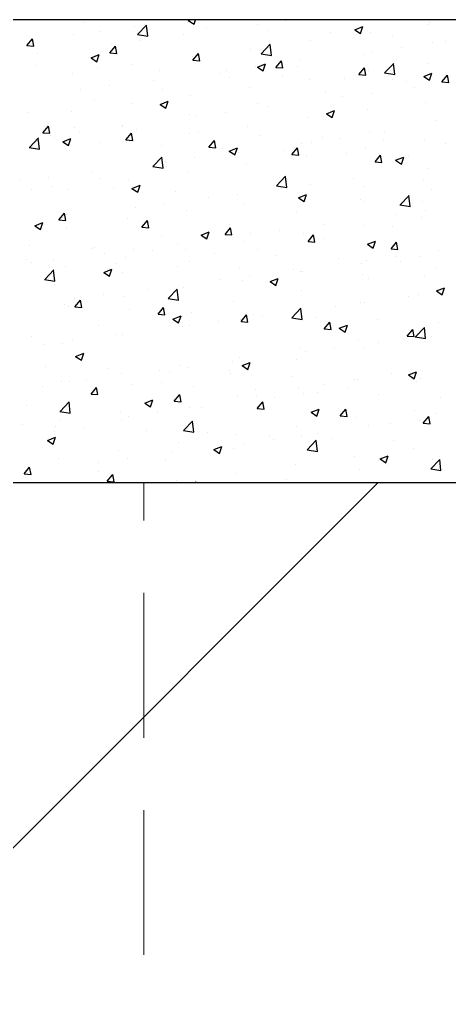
# Model space of a CAD drawing. Header units: millimetres. Extents: x 331487 to 517269, y 198509 to 399936.
# Drawn here: x 405728 to 406099, y 399086 to 399936 of the extents above; entities that cross this region are included whole.
import ezdxf

# ---------------------------------------------------------------- set-up
doc = ezdxf.new("R2010")
doc.units = ezdxf.units.MM
doc.header["$MEASUREMENT"] = 0
doc.linetypes.add('DASHED', pattern=[0.75, 0.5, -0.25])
doc.linetypes.add('DASHED2', pattern=[0.375, 0.25, -0.125])
doc.layers.add('9th_Sunk', color=251, linetype='DASHED', lineweight=5)
doc.layers.add('BEAM', color=1, linetype='Continuous', lineweight=5)
doc.layers.add('COLUMN', color=6, linetype='Continuous')

msp = doc.modelspace()

# ---------------------------------------------------------------- linework, layer by layer
at = {"layer": '9th_Sunk', "linetype": 'Continuous'}
msp.add_line((403759.68, 397258.83), (406037.33, 399536.48), dxfattribs=at)
at = {"layer": 'BEAM', "linetype": 'DASHED2', "ltscale": 500}
msp.add_line((405835.13, 395004.02), (405835.13, 399536.48), dxfattribs=at)
at = {"layer": 'COLUMN'}
for p, q in [((420345.71, 399936.48), (392220.13, 399936.48)), ((420350.13, 399536.48), (392620.13, 399536.48))]:
    msp.add_line(p, q, dxfattribs=at)
at = {"layer": 'COLUMN', "color": 2, "linetype": 'Continuous'}
for p, q in [((405782.69, 399934.25), (405782.69, 399934.25)), ((405829.8, 399923.65), (405837.59, 399931.76)), ((405836.07, 399932), (405836.07, 399932)), ((405838.66, 399922.23), (405837.55, 399931.73)), ((405855.26, 399936.09), (405855.26, 399936.09)), ((405873.64, 399935.84), (405875.29, 399936.48)), ((405873.64, 399935.84), (405878.62, 399932.49)), ((405878.61, 399932.49), (405879.95, 399936.48)), ((405932.99, 399932.16), (405932.99, 399932.16)), ((405958.02, 399935.45), (405958.02, 399935.45)), ((406028.52, 399936.41), (406028.52, 399936.41)), ((406081.25, 399931.99), (406081.25, 399931.99)), ((406081.9, 399934.15), (406081.9, 399934.15)), ((405774.88, 399923.4), (405774.88, 399923.4)), ((405796.94, 399926.08), (405796.94, 399926.08)), ((405826.82, 399930.89), (405826.82, 399930.89)), ((405829.76, 399923.61), (405838.66, 399922.23)), ((405869.83, 399923.84), (405869.83, 399923.84)), ((405889.46, 399929.74), (405889.46, 399929.74)), ((405942.84, 399927.49), (405942.84, 399927.49)), ((405996.22, 399925.23), (405996.22, 399925.23)), ((406017.36, 399927.83), (406024.36, 399930.52)), ((406017.36, 399927.83), (406022.33, 399924.48)), ((406022.33, 399924.48), (406024.35, 399930.52)), ((406030.74, 399925.59), (406030.74, 399925.59)), ((405734.14, 399914.13), (405738.96, 399919.88)), ((405738.62, 399916.07), (405738.62, 399916.07)), ((405740.12, 399913.6), (405738.96, 399919.87)), ((405806.93, 399915.56), (405806.93, 399915.56)), ((405831.96, 399918.86), (405831.96, 399918.86)), ((405936.52, 399907.1), (405944.31, 399915.21)), ((405945.38, 399905.68), (405944.28, 399915.18)), ((405979.4, 399918.55), (405979.4, 399918.55)), ((406049.6, 399922.98), (406049.6, 399922.98)), ((406084.4, 399916.47), (406084.4, 399916.47)), ((406095.65, 399917.6), (406095.65, 399917.6)), ((405734.14, 399914.13), (405740.12, 399913.61)), ((405743.77, 399907.25), (405743.77, 399907.25)), ((405789.62, 399903.59), (405796.62, 399906.28)), ((405794.59, 399900.23), (405796.62, 399906.28)), ((405805.87, 399907.86), (405810.69, 399913.6)), ((405805.87, 399907.86), (405811.84, 399907.33)), ((405811.84, 399907.33), (405810.69, 399913.6)), ((405877.59, 399901.58), (405882.41, 399907.33)), ((405883.57, 399901.05), (405882.41, 399907.32)), ((405927.46, 399911.05), (405927.46, 399911.05)), ((405936.49, 399907.06), (405945.38, 399905.68)), ((406026.08, 399906.46), (406026.08, 399906.46)), ((406032.74, 399909.31), (406032.74, 399909.31)), ((406057.78, 399912.61), (406057.78, 399912.61)), ((405789.62, 399903.59), (405794.6, 399900.23)), ((405876.95, 399904.65), (405876.95, 399904.65)), ((405877.59, 399901.58), (405883.57, 399901.06)), ((405933.33, 399895.58), (405940.34, 399898.27)), ((405938.3, 399892.22), (405940.33, 399898.27)), ((405949.32, 399895.31), (405954.14, 399901.05)), ((405955.29, 399894.78), (405954.14, 399901.05)), ((405969.59, 399901), (405969.59, 399901)), ((406043.25, 399890.54), (406051.03, 399898.66)), ((406052.1, 399889.13), (406051, 399898.63)), ((406080.04, 399898.7), (406080.04, 399898.7)), ((405741.71, 399896.86), (405741.71, 399896.86)), ((405773.67, 399890.11), (405773.67, 399890.11)), ((405795.09, 399894.6), (405795.09, 399894.6)), ((405825.61, 399897.61), (405825.61, 399897.61)), ((405848.48, 399892.34), (405848.48, 399892.34)), ((405901.86, 399890.09), (405901.86, 399890.09)), ((405906.68, 399892.72), (405906.68, 399892.72)), ((405931.72, 399896.01), (405931.72, 399896.01)), ((405933.33, 399895.58), (405938.31, 399892.23)), ((405949.32, 399895.31), (405955.3, 399894.78)), ((405967.76, 399896.45), (405967.76, 399896.45)), ((406021.05, 399889.03), (406025.87, 399894.78)), ((406027.02, 399888.5), (406025.86, 399894.77)), ((406029.53, 399892.3), (406029.53, 399892.3)), ((406043.21, 399890.51), (406052.1, 399889.13)), ((406077.05, 399887.57), (406084.05, 399890.26)), ((406082.02, 399884.22), (406084.05, 399890.26)), ((405843.53, 399884.4), (405843.53, 399884.4)), ((405909.45, 399886.44), (405909.45, 399886.44)), ((405955.24, 399887.83), (405955.24, 399887.83)), ((405978.18, 399885.26), (405978.18, 399885.26)), ((406008.62, 399885.58), (406008.62, 399885.58)), ((406021.05, 399889.03), (406027.02, 399888.51)), ((406050.04, 399884.5), (406050.04, 399884.5)), ((406062.01, 399883.32), (406062.01, 399883.32)), ((406077.05, 399887.57), (406082.02, 399884.22)), ((406092.77, 399882.76), (406097.59, 399888.5)), ((406092.77, 399882.76), (406098.75, 399882.23)), ((406098.75, 399882.23), (406097.59, 399888.5)), ((405780.62, 399876.12), (405780.62, 399876.12)), ((405805.65, 399879.42), (405805.65, 399879.42)), ((405851.13, 399876.43), (405851.13, 399876.43)), ((405926.24, 399877.76), (405926.24, 399877.76)), ((405991.73, 399874.49), (405991.73, 399874.49)), ((406031.47, 399873.17), (406031.47, 399873.17)), ((406069.34, 399878.15), (406069.34, 399878.15)), ((405792.81, 399866.42), (405792.81, 399866.42)), ((405824.39, 399864.32), (405824.39, 399864.32)), ((405849.31, 399863.33), (405856.31, 399866.02)), ((405854.28, 399859.97), (405856.31, 399866.01)), ((405875.73, 399871.36), (405875.73, 399871.36)), ((405933.41, 399864.48), (405933.41, 399864.48)), ((406006.44, 399869.87), (406006.44, 399869.87)), ((406078.82, 399865.41), (406078.82, 399865.41)), ((405734.49, 399856.4), (405734.49, 399856.4)), ((405772.45, 399856.82), (405772.45, 399856.82)), ((405849.31, 399863.33), (405854.29, 399859.97)), ((405905.41, 399856.57), (405905.41, 399856.57)), ((405943.28, 399861.56), (405943.28, 399861.56)), ((405993.02, 399855.32), (406000.03, 399858.01)), ((405993.02, 399855.32), (405998, 399851.96)), ((405998, 399851.96), (406000.02, 399858.01)), ((406028.31, 399859.01), (406028.31, 399859.01)), ((405875.09, 399854.47), (405875.09, 399854.47)), ((405880.38, 399853.28), (405880.38, 399853.28)), ((405976.97, 399851.97), (405976.97, 399851.97)), ((406088.24, 399849.51), (406088.24, 399849.51)), ((405748.02, 399838.91), (405752.84, 399844.66)), ((405748.02, 399838.91), (405753.99, 399838.39)), ((405753.99, 399838.38), (405752.84, 399844.65)), ((405775.62, 399843.5), (405775.62, 399843.5)), ((405779.35, 399839.98), (405779.35, 399839.98)), ((405816.77, 399844.46), (405816.77, 399844.46)), ((405817.22, 399844.96), (405817.22, 399844.96)), ((405819.74, 399832.64), (405824.56, 399838.38)), ((405825.72, 399832.11), (405824.56, 399838.38)), ((405829, 399841.25), (405829, 399841.25)), ((405882.39, 399838.99), (405882.39, 399838.99)), ((405925.03, 399844.47), (405925.03, 399844.47)), ((406029.92, 399839.49), (406029.92, 399839.49)), ((406043.04, 399838.71), (406043.04, 399838.71)), ((405736.33, 399826.24), (405744.12, 399834.35)), ((405743.32, 399832.32), (405743.32, 399832.32)), ((405745.19, 399824.82), (405744.09, 399834.32)), ((405754.31, 399836.68), (405754.31, 399836.68)), ((405758.45, 399834.45), (405758.45, 399834.45)), ((405765.29, 399831.07), (405772.29, 399833.76)), ((405765.29, 399831.07), (405770.26, 399827.72)), ((405770.26, 399827.72), (405772.29, 399833.76)), ((405796.71, 399830.07), (405796.71, 399830.07)), ((405819.74, 399832.64), (405825.72, 399832.11)), ((405823.17, 399831.03), (405823.17, 399831.03)), ((405874.52, 399838.07), (405874.52, 399838.07)), ((405891.47, 399826.36), (405896.29, 399832.11)), ((405897.44, 399825.83), (405896.29, 399832.1)), ((405935.77, 399836.73), (405935.77, 399836.73)), ((405980.13, 399830.43), (405980.13, 399830.43)), ((405989.15, 399834.48), (405989.15, 399834.48)), ((406005.16, 399833.73), (406005.16, 399833.73)), ((406042.53, 399832.22), (406042.53, 399832.22)), ((406077.61, 399832.12), (406077.61, 399832.12)), ((406095.91, 399829.97), (406095.91, 399829.97)), ((405736.3, 399826.2), (405745.19, 399824.82)), ((405771.24, 399823.53), (405771.24, 399823.53)), ((405850.09, 399827.81), (405850.09, 399827.81)), ((405891.47, 399826.36), (405897.45, 399825.84)), ((405903.47, 399825.56), (405903.47, 399825.56)), ((405909, 399823.07), (405916, 399825.75)), ((405909, 399823.07), (405913.98, 399819.71)), ((405913.97, 399819.71), (405916, 399825.75)), ((405916.98, 399822.12), (405916.98, 399822.12)), ((405956.85, 399823.3), (405956.85, 399823.3)), ((405963.19, 399820.09), (405968.02, 399825.83)), ((405969.17, 399819.56), (405968.01, 399825.83)), ((405971.6, 399829.48), (405971.6, 399829.48)), ((406027.09, 399825.72), (406027.09, 399825.72)), ((405843.05, 399809.68), (405850.84, 399817.8)), ((405851.91, 399808.27), (405850.81, 399817.77)), ((405854.07, 399813.84), (405854.07, 399813.84)), ((405879.1, 399817.13), (405879.1, 399817.13)), ((405913.28, 399819.47), (405913.28, 399819.47)), ((405963.19, 399820.09), (405969.17, 399819.56)), ((405975.75, 399818.68), (405975.75, 399818.68)), ((406010.24, 399821.05), (406010.24, 399821.05)), ((406034.92, 399813.81), (406039.74, 399819.56)), ((406034.92, 399813.81), (406040.9, 399813.29)), ((406040.9, 399813.28), (406039.74, 399819.55)), ((406052.72, 399815.06), (406059.72, 399817.75)), ((406052.72, 399815.06), (406057.69, 399811.7)), ((406057.69, 399811.7), (406059.71, 399817.74)), ((406063.62, 399818.79), (406063.62, 399818.79)), ((405790.91, 399805.52), (405790.91, 399805.52)), ((405843.02, 399809.65), (405851.91, 399808.27)), ((405854.96, 399809.46), (405854.96, 399809.46)), ((405873.3, 399804.78), (405873.3, 399804.78)), ((405923.81, 399811.18), (405923.81, 399811.18)), ((406079.89, 399807.59), (406079.89, 399807.59)), ((405728.01, 399797.24), (405728.01, 399797.24)), ((405753.04, 399800.53), (405753.04, 399800.53)), ((405796.64, 399799.45), (405796.64, 399799.45)), ((405821.96, 399797.74), (405821.96, 399797.74)), ((405949.78, 399793.13), (405957.57, 399801.25)), ((405958.64, 399791.72), (405957.53, 399801.21)), ((406016.73, 399799.27), (406016.73, 399799.27)), ((406076.39, 399798.83), (406076.39, 399798.83)), ((405738.32, 399789.44), (405738.32, 399789.44)), ((405755.73, 399792.67), (405755.73, 399792.67)), ((405770.02, 399790.24), (405770.02, 399790.24)), ((405809.11, 399790.41), (405809.11, 399790.41)), ((405824.98, 399790.81), (405831.98, 399793.5)), ((405824.98, 399790.81), (405829.95, 399787.46)), ((405829.95, 399787.46), (405831.98, 399793.5)), ((405862.49, 399788.16), (405862.49, 399788.16)), ((405949.75, 399793.1), (405958.64, 399791.72)), ((405953.82, 399790.99), (405953.82, 399790.99)), ((405978.86, 399794.29), (405978.86, 399794.29)), ((406025.88, 399792.43), (406025.88, 399792.43)), ((406084.11, 399789.84), (406084.11, 399789.84)), ((405890.67, 399782.68), (405890.67, 399782.68)), ((405915.87, 399785.9), (405915.87, 399785.9)), ((405968.69, 399782.8), (405975.69, 399785.49)), ((405968.69, 399782.8), (405973.67, 399779.45)), ((405969.26, 399783.65), (405969.26, 399783.65)), ((405973.66, 399779.45), (405975.69, 399785.49)), ((405974.53, 399785.39), (405974.53, 399785.39)), ((406022.64, 399781.39), (406022.64, 399781.39)), ((406025.79, 399779.83), (406025.79, 399779.83)), ((406056.5, 399776.58), (406064.29, 399784.7)), ((406065.36, 399775.17), (406064.26, 399784.66)), ((406076.02, 399779.14), (406076.02, 399779.14)), ((405827.76, 399774.39), (405827.76, 399774.39)), ((405852.8, 399777.69), (405852.8, 399777.69)), ((405872.09, 399771.49), (405872.09, 399771.49)), ((405922.6, 399777.89), (405922.6, 399777.89)), ((406056.47, 399776.54), (406065.36, 399775.16)), ((406078.61, 399771.44), (406078.61, 399771.44)), ((405761.89, 399763.69), (405766.71, 399769.44)), ((405761.89, 399763.69), (405767.87, 399763.17)), ((405764.61, 399766.08), (405764.61, 399766.08)), ((405767.87, 399763.17), (405766.71, 399769.43)), ((405820.74, 399764.45), (405820.74, 399764.45)), ((405833.62, 399757.42), (405838.44, 399763.16)), ((405839.59, 399756.89), (405838.44, 399763.16)), ((405967.47, 399769.82), (405967.47, 399769.82)), ((406053.58, 399768.15), (406053.58, 399768.15)), ((406075.17, 399765.54), (406075.17, 399765.54)), ((405740.96, 399758.56), (405747.96, 399761.25)), ((405740.96, 399758.56), (405745.93, 399755.2)), ((405745.93, 399755.2), (405747.96, 399761.25)), ((405768.8, 399756.95), (405768.8, 399756.95)), ((405833.62, 399757.42), (405839.59, 399756.9)), ((405884.67, 399750.55), (405891.67, 399753.24)), ((405889.64, 399747.19), (405891.67, 399753.24)), ((405905.34, 399751.14), (405910.16, 399756.89)), ((405909.15, 399759.81), (405909.15, 399759.81)), ((405911.32, 399750.61), (405910.16, 399756.88)), ((405952.55, 399754.85), (405952.55, 399754.85)), ((405990.42, 399759.83), (405990.42, 399759.83)), ((406024.66, 399759.14), (406024.66, 399759.14)), ((406049.75, 399757.87), (406049.75, 399757.87)), ((405850.83, 399749.8), (405850.83, 399749.8)), ((405884.67, 399750.55), (405889.65, 399747.2)), ((405905.34, 399751.14), (405911.32, 399750.62)), ((405927.52, 399751.55), (405927.52, 399751.55)), ((405973.32, 399752.1), (405973.32, 399752.1)), ((405977.07, 399744.87), (405981.89, 399750.61)), ((405977.07, 399744.87), (405983.05, 399744.35)), ((405983.04, 399744.34), (405981.89, 399750.61)), ((405991.43, 399747.86), (405991.43, 399747.86)), ((406028.38, 399742.54), (406035.39, 399745.23)), ((406033.35, 399739.19), (406035.38, 399745.23)), ((405736.25, 399741.57), (405736.25, 399741.57)), ((405789.63, 399739.31), (405789.63, 399739.31)), ((405792.51, 399739.79), (405792.51, 399739.79)), ((405826.49, 399738.25), (405826.49, 399738.25)), ((405843.02, 399737.06), (405843.02, 399737.06)), ((405864.36, 399743.23), (405864.36, 399743.23)), ((405870.87, 399738.2), (405870.87, 399738.2)), ((405921.38, 399744.6), (405921.38, 399744.6)), ((405933.11, 399737.85), (405933.11, 399737.85)), ((406028.38, 399742.54), (406033.36, 399739.19)), ((406048.8, 399738.59), (406053.62, 399744.34)), ((406048.8, 399738.59), (406054.77, 399738.07)), ((406054.77, 399738.06), (406053.61, 399744.33)), ((406090.18, 399736.99), (406090.18, 399736.99)), ((405734.19, 399729.78), (405734.19, 399729.78)), ((405757.34, 399728.14), (405757.34, 399728.14)), ((405801.45, 399734.95), (405801.45, 399734.95)), ((405819.53, 399731.16), (405819.53, 399731.16)), ((405874.79, 399727.84), (405874.79, 399727.84)), ((405896.4, 399734.8), (405896.4, 399734.8)), ((405949.78, 399732.55), (405949.78, 399732.55)), ((406003.16, 399730.29), (406003.16, 399730.29)), ((406027.27, 399728.7), (406027.27, 399728.7)), ((406052.31, 399732), (406052.31, 399732)), ((406056.55, 399728.04), (406056.55, 399728.04)), ((406073.96, 399732.25), (406073.96, 399732.25)), ((405738.3, 399726.64), (405738.3, 399726.64)), ((405749.59, 399712.27), (405757.38, 399720.39)), ((405758.45, 399710.86), (405757.34, 399720.35)), ((405767.59, 399723.66), (405767.59, 399723.66)), ((405800.65, 399718.3), (405807.65, 399720.99)), ((405805.62, 399714.94), (405807.65, 399720.98)), ((405810.72, 399725.88), (405810.72, 399725.88)), ((405864.1, 399723.63), (405864.1, 399723.63)), ((405917.48, 399721.37), (405917.48, 399721.37)), ((405964.12, 399720.39), (405964.12, 399720.39)), ((406023.45, 399725.85), (406023.45, 399725.85)), ((406087.94, 399722.88), (406087.94, 399722.88)), ((405749.55, 399712.24), (405758.45, 399710.86)), ((405800.65, 399718.3), (405805.62, 399714.94)), ((405816.47, 399717.83), (405816.47, 399717.83)), ((405901.21, 399712.11), (405901.21, 399712.11)), ((405920.16, 399711.31), (405920.16, 399711.31)), ((405926.24, 399715.4), (405926.24, 399715.4)), ((405944.36, 399710.29), (405951.36, 399712.98)), ((405949.33, 399706.93), (405951.36, 399712.98)), ((405970.87, 399719.12), (405970.87, 399719.12)), ((405972.1, 399718.81), (405972.1, 399718.81)), ((406024.25, 399716.86), (406024.25, 399716.86)), ((406029.62, 399712.87), (406029.62, 399712.87)), ((406077.63, 399714.6), (406077.63, 399714.6)), ((405758.16, 399707.82), (405758.16, 399707.82)), ((405838.05, 399703.79), (405838.05, 399703.79)), ((405856.31, 399695.72), (405864.1, 399703.84)), ((405865.17, 399694.31), (405864.07, 399703.8)), ((405869.65, 399704.91), (405869.65, 399704.91)), ((405944.36, 399710.29), (405949.34, 399706.93)), ((405971.3, 399702.86), (405971.3, 399702.86)), ((406088.07, 399702.28), (406095.08, 399704.97)), ((406088.07, 399702.28), (406093.05, 399698.93)), ((406093.05, 399698.92), (406095.07, 399704.97)), ((405775.15, 399695.51), (405775.15, 399695.51)), ((405775.77, 399688.47), (405780.59, 399694.22)), ((405781.74, 399687.95), (405780.59, 399694.21)), ((405800.18, 399698.81), (405800.18, 399698.81)), ((405818.31, 399697.87), (405818.31, 399697.87)), ((405856.28, 399695.68), (405865.17, 399694.3)), ((406063.87, 399697.55), (406063.87, 399697.55)), ((406072.74, 399698.96), (406072.74, 399698.96)), ((405766.37, 399690.37), (405766.37, 399690.37)), ((405769.74, 399688.48), (405769.74, 399688.48)), ((405775.77, 399688.47), (405781.74, 399687.95)), ((405823.12, 399686.23), (405823.12, 399686.23)), ((405847.49, 399682.2), (405852.31, 399687.94)), ((405853.47, 399681.67), (405852.31, 399687.94)), ((405912.98, 399692.84), (405912.98, 399692.84)), ((405963.04, 399679.17), (405970.83, 399687.29)), ((405971.9, 399677.75), (405970.79, 399687.25)), ((405970.89, 399685.52), (405970.89, 399685.52)), ((406000.96, 399689.26), (406000.96, 399689.26)), ((406022.23, 399692.56), (406022.23, 399692.56)), ((406026, 399692.56), (406026, 399692.56)), ((405847.49, 399682.2), (405853.47, 399681.68)), ((405854.67, 399682.83), (405854.67, 399682.83)), ((405860.34, 399678.04), (405867.34, 399680.72)), ((405860.34, 399678.04), (405865.31, 399674.68)), ((405865.31, 399674.68), (405867.34, 399680.72)), ((405876.5, 399683.97), (405876.5, 399683.97)), ((405918.95, 399678.02), (405918.95, 399678.02)), ((405919.22, 399675.92), (405924.04, 399681.67)), ((405925.19, 399675.4), (405924.04, 399681.66)), ((405929.89, 399681.72), (405929.89, 399681.72)), ((405937.81, 399680.95), (405937.81, 399680.95)), ((405963, 399679.13), (405971.9, 399677.75)), ((405983.27, 399679.46), (405983.27, 399679.46)), ((406036.65, 399677.21), (406036.65, 399677.21)), ((405796.35, 399672.82), (405796.35, 399672.82)), ((405868.44, 399671.62), (405868.44, 399671.62)), ((405874.9, 399672.67), (405874.9, 399672.67)), ((405899.94, 399675.96), (405899.94, 399675.96)), ((405919.22, 399675.92), (405925.2, 399675.4)), ((405990.94, 399669.65), (405995.77, 399675.39)), ((405990.94, 399669.65), (405996.92, 399669.13)), ((405996.92, 399669.12), (405995.76, 399675.39)), ((406004.05, 399670.03), (406011.05, 399672.72)), ((406004.05, 399670.03), (406009.03, 399666.67)), ((406009.02, 399666.67), (406011.05, 399672.71)), ((406062.67, 399663.37), (406067.49, 399669.12)), ((406068.65, 399662.85), (406067.49, 399669.11)), ((406069.76, 399662.62), (406077.55, 399670.73)), ((406078.62, 399661.2), (406077.52, 399670.7)), ((406090.03, 399674.95), (406090.03, 399674.95)), ((405738.03, 399662.81), (405738.03, 399662.81)), ((405811.75, 399664.35), (405811.75, 399664.35)), ((405817.09, 399664.58), (405817.09, 399664.58)), ((406062.67, 399663.37), (406068.65, 399662.85)), ((406069.73, 399662.58), (406078.62, 399661.2)), ((406071.53, 399665.67), (406071.53, 399665.67)), ((406083.81, 399663.21), (406083.81, 399663.21)), ((405748.84, 399656.07), (405748.84, 399656.07)), ((405765.16, 399657.08), (405765.16, 399657.08)), ((405773.87, 399659.37), (405773.87, 399659.37)), ((405969.67, 399652.23), (405969.67, 399652.23)), ((405999.69, 399653.12), (405999.69, 399653.12)), ((406021.01, 399659.27), (406021.01, 399659.27)), ((406025.49, 399653.2), (406025.49, 399653.2)), ((406037.57, 399658.1), (406037.57, 399658.1)), ((405776.32, 399645.78), (405783.32, 399648.47)), ((405776.32, 399645.78), (405781.29, 399642.43)), ((405781.29, 399642.43), (405783.32, 399648.47)), ((405917.73, 399644.73), (405917.73, 399644.73)), ((405967.17, 399643.19), (405967.17, 399643.19)), ((405974.66, 399649.82), (405974.66, 399649.82)), ((405750.27, 399637.38), (405750.27, 399637.38)), ((405803.65, 399635.13), (405803.65, 399635.13)), ((405867.22, 399638.33), (405867.22, 399638.33)), ((405873.63, 399636.52), (405873.63, 399636.52)), ((405911.5, 399641.51), (405911.5, 399641.51)), ((405920.03, 399637.77), (405927.03, 399640.46)), ((405920.03, 399637.77), (405925, 399634.42)), ((405925, 399634.42), (405927.03, 399640.46)), ((405815.88, 399631.29), (405815.88, 399631.29)), ((405848.6, 399633.23), (405848.6, 399633.23)), ((405857.03, 399632.87), (405857.03, 399632.87)), ((405908.86, 399633.18), (405908.86, 399633.18)), ((405910.41, 399630.62), (405910.41, 399630.62)), ((405963.8, 399628.36), (405963.8, 399628.36)), ((406017.18, 399626.11), (406017.18, 399626.11)), ((406019.8, 399625.98), (406019.8, 399625.98)), ((406049.45, 399631.24), (406049.45, 399631.24)), ((406063.74, 399629.77), (406070.74, 399632.45)), ((406063.74, 399629.77), (406068.72, 399626.41)), ((406068.71, 399626.41), (406070.74, 399632.45)), ((406070.31, 399632.38), (406070.31, 399632.38)), ((406074.41, 399626.98), (406074.41, 399626.98)), ((405747.57, 399619.93), (405747.57, 399619.93)), ((405763.94, 399623.79), (405763.94, 399623.79)), ((405771.35, 399623.95), (405771.35, 399623.95)), ((405785.44, 399624.91), (405785.44, 399624.91)), ((405789.64, 399613.26), (405794.46, 399619)), ((405795.62, 399612.73), (405794.46, 399619)), ((405824.73, 399621.7), (405824.73, 399621.7)), ((405850.54, 399623.17), (405850.54, 399623.17)), ((405878.12, 399619.44), (405878.12, 399619.44)), ((405931.5, 399617.19), (405931.5, 399617.19)), ((405968.45, 399618.94), (405968.45, 399618.94)), ((405991.14, 399621.23), (405991.14, 399621.23)), ((406011.26, 399618.66), (406011.26, 399618.66)), ((406070.56, 399623.85), (406070.56, 399623.85)), ((405789.64, 399613.26), (405795.62, 399612.73)), ((405792.22, 399613.16), (405792.22, 399613.16)), ((405861.37, 399606.98), (405866.19, 399612.73)), ((405867.34, 399606.45), (405866.19, 399612.72)), ((405916.52, 399611.44), (405916.52, 399611.44)), ((405932.82, 399611.22), (405932.82, 399611.22)), ((405948.35, 399610.38), (405948.35, 399610.38)), ((405973.38, 399613.68), (405973.38, 399613.68)), ((405984.88, 399614.93), (405984.88, 399614.93)), ((406038.26, 399612.67), (406038.26, 399612.67)), ((406091.64, 399610.42), (406091.64, 399610.42)), ((405733.9, 399603.15), (405733.9, 399603.15)), ((405762.85, 399598.31), (405770.64, 399606.43)), ((405771.71, 399596.89), (405770.6, 399606.39)), ((405836.01, 399605.52), (405843.01, 399608.21)), ((405836.01, 399605.52), (405840.98, 399602.17)), ((405840.98, 399602.16), (405843.01, 399608.21)), ((405861.37, 399606.98), (405867.35, 399606.46)), ((405866.01, 399605.04), (405866.01, 399605.04)), ((405874.5, 399601.21), (405874.5, 399601.21)), ((405885.2, 399602.07), (405885.2, 399602.07)), ((405933.09, 399600.7), (405937.91, 399606.45)), ((405933.09, 399600.7), (405939.07, 399600.18)), ((405939.07, 399600.18), (405937.91, 399606.44)), ((405979.72, 399597.51), (405986.72, 399600.2)), ((405984.69, 399594.16), (405986.72, 399600.2)), ((406004.82, 399594.43), (406009.64, 399600.18)), ((406010.79, 399593.9), (406009.64, 399600.17)), ((405762.81, 399598.27), (405771.71, 399596.89)), ((405814.66, 399598), (405814.66, 399598)), ((405822.29, 399593.78), (405822.29, 399593.78)), ((405847.32, 399597.08), (405847.32, 399597.08)), ((405979.72, 399597.51), (405984.7, 399594.16)), ((406004.82, 399594.43), (406010.8, 399593.91)), ((406018.58, 399592.69), (406018.58, 399592.69)), ((406069.09, 399599.1), (406069.09, 399599.1)), ((406076.55, 399588.15), (406081.37, 399593.9)), ((406082.52, 399587.63), (406081.36, 399593.89)), ((406087.65, 399596.25), (406087.65, 399596.25)), ((405730.37, 399586.55), (405730.37, 399586.55)), ((405759.13, 399585.47), (405759.13, 399585.47)), ((405762.72, 399590.5), (405762.72, 399590.5)), ((405783.75, 399584.3), (405783.75, 399584.3)), ((405816.18, 399591.2), (405816.18, 399591.2)), ((405869.57, 399581.76), (405877.36, 399589.87)), ((405878.43, 399580.34), (405877.33, 399589.84)), ((405967.24, 399585.65), (405967.24, 399585.65)), ((406029.33, 399586.24), (406029.33, 399586.24)), ((406048.11, 399587.54), (406048.11, 399587.54)), ((406073.14, 399590.83), (406073.14, 399590.83)), ((406076.55, 399588.15), (406082.52, 399587.63)), ((405751.99, 399573.27), (405758.99, 399575.96)), ((405756.96, 399569.91), (405758.98, 399575.95)), ((405757.86, 399581.19), (405757.86, 399581.19)), ((405837.14, 399582.04), (405837.14, 399582.04)), ((405869.54, 399581.72), (405878.43, 399580.34)), ((405890.52, 399579.79), (405890.52, 399579.79)), ((405915.3, 399578.15), (405915.3, 399578.15)), ((405943.9, 399577.53), (405943.9, 399577.53)), ((405971.01, 399576.23), (405971.01, 399576.23)), ((405984.95, 399579.22), (405984.95, 399579.22)), ((405997.28, 399575.28), (405997.28, 399575.28)), ((405751.99, 399573.27), (405756.96, 399569.91)), ((405864.79, 399571.75), (405864.79, 399571.75)), ((405895.7, 399565.26), (405902.7, 399567.95)), ((405900.67, 399561.9), (405902.7, 399567.95)), ((405912.69, 399566.22), (405912.69, 399566.22)), ((405922.04, 399570.94), (405922.04, 399570.94)), ((405947.08, 399574.24), (405947.08, 399574.24)), ((405976.29, 399565.2), (405984.08, 399573.32)), ((405985.15, 399563.79), (405984.05, 399573.29)), ((406050.66, 399573.02), (406050.66, 399573.02)), ((405813.45, 399564.71), (405813.45, 399564.71)), ((405821.02, 399557.64), (405821.02, 399557.64)), ((405858.89, 399562.63), (405858.89, 399562.63)), ((405895.7, 399565.26), (405900.67, 399561.9)), ((405976.26, 399565.17), (405985.15, 399563.79)), ((406017.37, 399559.4), (406017.37, 399559.4)), ((406039.41, 399557.25), (406046.41, 399559.94)), ((406044.38, 399553.89), (406046.41, 399559.94)), ((406067.88, 399565.81), (406067.88, 399565.81)), ((405731.79, 399544.31), (405736.61, 399550.06)), ((405737.77, 399543.78), (405736.61, 399550.05)), ((405761.51, 399557.21), (405761.51, 399557.21)), ((405795.98, 399554.34), (405795.98, 399554.34)), ((405854.37, 399556.2), (405854.37, 399556.2)), ((405966.02, 399552.36), (405966.02, 399552.36)), ((406039.41, 399557.25), (406044.39, 399553.9)), ((406046.83, 399551.39), (406046.83, 399551.39)), ((406083.02, 399548.65), (406090.81, 399556.77)), ((406084.71, 399556.38), (406084.71, 399556.38)), ((406091.88, 399547.24), (406090.77, 399556.73)), ((405731.79, 399544.31), (405737.77, 399543.79)), ((405732.83, 399546.03), (405732.83, 399546.03)), ((405796.05, 399546.19), (405796.05, 399546.19)), ((405803.52, 399538.04), (405808.34, 399543.78)), ((405809.49, 399537.51), (405808.34, 399543.78)), ((405914.08, 399544.87), (405914.08, 399544.87)), ((406021.8, 399548.1), (406021.8, 399548.1)), ((406082.99, 399548.62), (406091.88, 399547.24)), ((405803.52, 399538.04), (405809.49, 399537.51)), ((405863.57, 399538.46), (405863.57, 399538.46)), ((405879.2, 399536.48), (405880.06, 399537.51)), ((405880.25, 399536.48), (405880.06, 399537.5)), ((405958.64, 399539.78), (405958.64, 399539.78)), ((406083.52, 399536.58), (406083.52, 399536.58))]:
    msp.add_line(p, q, dxfattribs=at)

doc.saveas('drawing.dxf')
